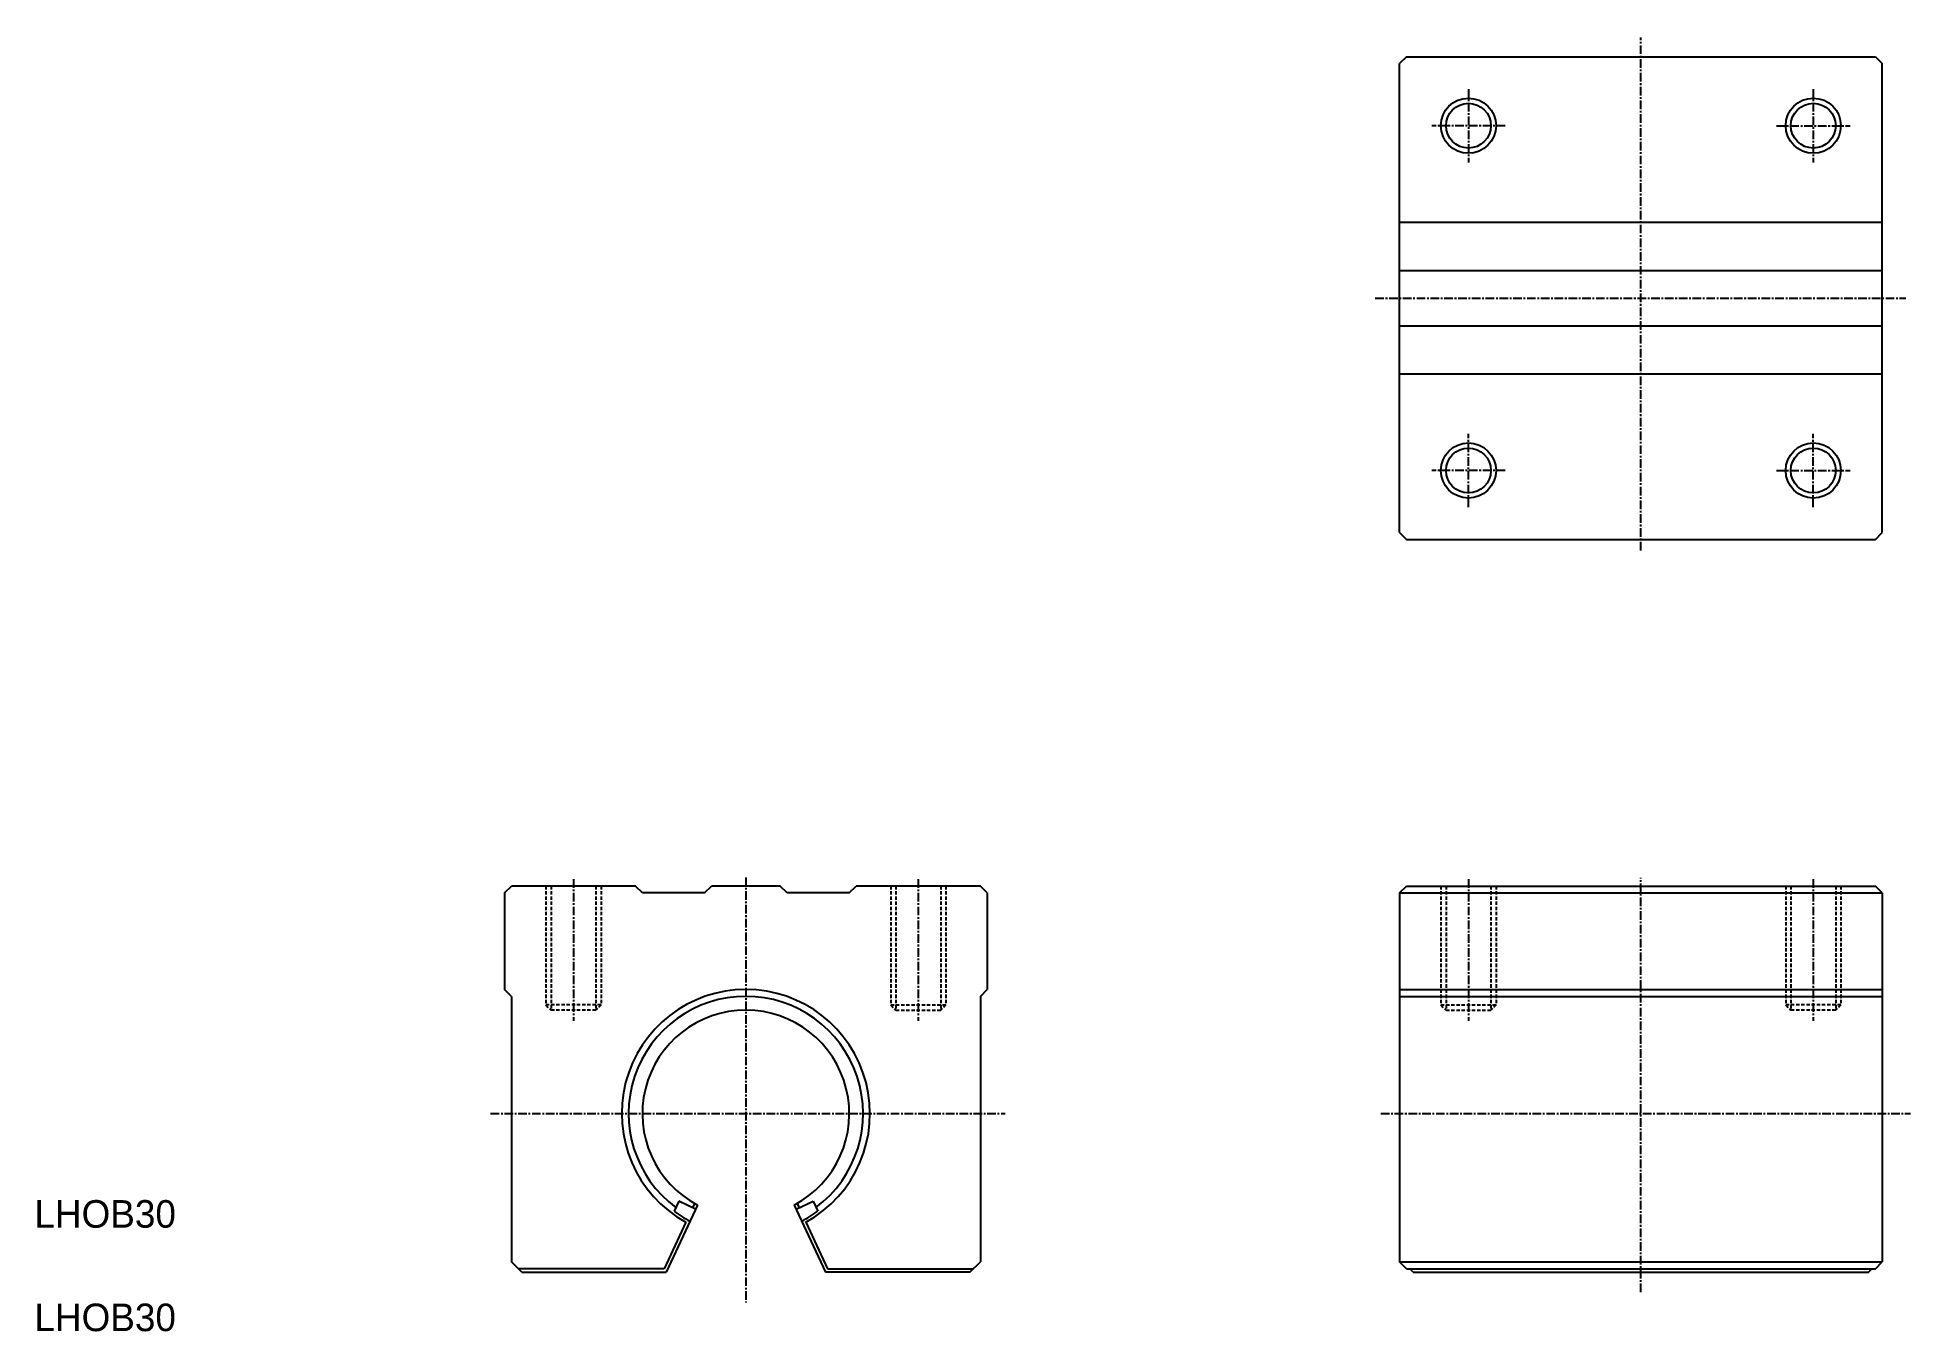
# Model space of a CAD drawing. Extents: x 10 to 282, y 10 to 198.
import ezdxf

# ---------------------------------------------------------------- set-up
doc = ezdxf.new("R2010")
doc.units = 0
doc.linetypes.add('CENTER', pattern=[2, 1.25, -0.25, 0.25, -0.25])
doc.linetypes.add('DASHED', pattern=[0.75, 0.5, -0.25])
doc.layers.get('0').update_dxf_attribs({"linetype": 'CONTINUOUS'})
doc.layers.add('CENTER', color=1, linetype='CENTER')

msp = doc.modelspace()

# ---------------------------------------------------------------- linework, layer by layer
at = {"color": 7, "linetype": 'CONTINUOUS'}
for p, q in [((208.92, 194.8), (207.92, 193.8)), ((207.92, 125.8), (207.92, 193.8)), ((208.92, 194.8), (276.92, 194.8)), ((276.92, 194.8), (277.92, 193.8)), ((277.92, 125.8), (277.92, 193.8)), ((207.92, 170.8), (277.92, 170.8)), ((207.92, 163.8), (277.92, 163.8)), ((207.92, 155.8), (277.92, 155.8)), ((207.92, 148.8), (277.92, 148.8)), ((207.92, 125.8), (208.92, 124.8)), ((276.92, 124.8), (277.92, 125.8)), ((208.92, 124.8), (276.92, 124.8)), ((78.15, 73.55), (79.15, 74.55)), ((78.15, 73.55), (78.15, 59.55)), ((97.15, 74.55), (79.15, 74.55)), ((98.15, 73.55), (97.15, 74.55)), ((107.15, 73.55), (98.15, 73.55)), ((107.15, 73.55), (108.15, 74.55)), ((118.15, 74.55), (108.15, 74.55)), ((119.15, 73.55), (118.15, 74.55)), ((128.15, 73.55), (119.15, 73.55)), ((128.15, 73.55), (129.15, 74.55)), ((147.15, 74.55), (129.15, 74.55)), ((148.15, 73.55), (147.15, 74.55)), ((148.15, 73.55), (148.15, 59.55)), ((207.92, 73.55), (208.92, 74.55)), ((207.92, 73.55), (277.92, 73.55)), ((207.92, 73.55), (207.92, 20.05)), ((208.92, 74.55), (276.92, 74.55)), ((277.92, 73.55), (276.92, 74.55)), ((277.92, 73.55), (277.92, 20.05)), ((79.15, 58.55), (78.15, 59.55)), ((79.15, 58.55), (79.15, 20.05)), ((147.15, 58.55), (148.15, 59.55)), ((147.15, 58.55), (147.15, 20.05)), ((207.92, 59.55), (277.92, 59.55)), ((207.92, 58.55), (277.92, 58.55)), ((106.15, 28.28), (101.62, 18.55)), ((103.41, 28.83), (102.74, 27.4)), ((105.87, 27.68), (103.41, 28.83)), ((105.71, 28.52), (105.42, 27.89)), ((120.15, 28.28), (124.69, 18.55)), ((120.44, 27.68), (122.9, 28.83)), ((120.59, 28.52), (120.89, 27.89)), ((122.9, 28.83), (123.57, 27.4)), ((104.44, 25.8), (101.3, 19.05)), ((121.87, 25.8), (125.01, 19.05)), ((80.65, 18.55), (79.15, 20.05)), ((101.3, 19.05), (80.15, 19.05)), ((125.01, 19.05), (146.15, 19.05)), ((145.65, 18.55), (147.15, 20.05)), ((207.92, 20.05), (277.92, 20.05)), ((208.92, 19.05), (207.92, 20.05)), ((208.92, 19.05), (276.92, 19.05)), ((209.92, 18.55), (209.42, 19.05)), ((275.92, 18.55), (276.42, 19.05)), ((276.92, 19.05), (277.92, 20.05)), ((80.65, 18.55), (101.62, 18.55)), ((145.65, 18.55), (124.69, 18.55)), ((209.92, 18.55), (275.92, 18.55)), ((225.67, 18.55), (225.67, 18.55)), ((245.42, 18.55), (245.42, 18.55))]:
    msp.add_line(p, q, dxfattribs=at)
at = {"color": 3, "linetype": 'DASHED'}
for p, q in [((84.15, 74.55), (84.15, 57.3)), ((84.9, 74.55), (84.9, 56.55)), ((91.4, 74.55), (91.4, 56.55)), ((92.15, 74.55), (92.15, 57.3)), ((134.15, 74.55), (134.15, 57.3)), ((134.9, 74.55), (134.9, 56.55)), ((141.4, 74.55), (141.4, 56.55)), ((142.15, 74.55), (142.15, 57.3)), ((213.92, 74.55), (213.92, 57.3)), ((214.67, 74.55), (214.67, 56.55)), ((221.17, 74.55), (221.17, 56.55)), ((221.92, 74.55), (221.92, 57.3)), ((263.92, 74.55), (263.92, 57.3)), ((264.67, 74.55), (264.67, 56.55)), ((271.17, 74.55), (271.17, 56.55)), ((271.92, 74.55), (271.92, 57.3)), ((92.15, 57.3), (84.15, 57.3)), ((84.15, 57.3), (84.9, 56.55)), ((92.15, 57.3), (91.4, 56.55)), ((134.15, 57.3), (142.15, 57.3)), ((134.15, 57.3), (134.9, 56.55)), ((142.15, 57.3), (141.4, 56.55)), ((213.92, 57.3), (221.92, 57.3)), ((213.92, 57.3), (214.67, 56.55)), ((221.92, 57.3), (221.17, 56.55)), ((263.92, 57.3), (264.67, 56.55)), ((271.92, 57.3), (263.92, 57.3)), ((271.92, 57.3), (271.17, 56.55)), ((91.4, 56.55), (84.9, 56.55)), ((134.9, 56.55), (141.4, 56.55)), ((214.67, 56.55), (221.17, 56.55)), ((271.17, 56.55), (264.67, 56.55))]:
    msp.add_line(p, q, dxfattribs=at)
at = {"color": 3}
for centre in [(217.92, 184.8), (267.92, 184.8), (217.92, 134.8), (267.92, 134.8)]:
    msp.add_circle(centre, 4, dxfattribs=at)
at = {"color": 7, "linetype": 'CONTINUOUS'}
for centre in [(217.92, 184.8), (267.92, 184.8), (217.92, 134.8), (267.92, 134.8)]:
    msp.add_circle(centre, 3.25, dxfattribs=at)
for centre, radius, start, end in [((113.15, 41.55), 18, 298.9422, 241.0578), ((113.15, 41.55), 17, 306.7354, 233.2646), ((113.15, 41.55), 15, 297.8181, 242.1819), ((111.9, 39.38), 15.08, 232.5913, 243.0217), ((114.4, 39.38), 15.08, 296.9783, 307.4087)]:
    msp.add_arc(centre, radius, start, end, dxfattribs=at)
at = {"layer": 'CENTER', "color": 1, "linetype": 'CENTER'}
for p, q in [((242.92, 123.2), (242.92, 197.6)), ((217.92, 190.12), (217.92, 179.48)), ((267.92, 190.12), (267.92, 179.48)), ((223.25, 184.8), (212.6, 184.8)), ((262.6, 184.8), (273.25, 184.8)), ((204.42, 159.8), (281.34, 159.8)), ((217.92, 129.48), (217.92, 140.12)), ((267.92, 129.48), (267.92, 140.12)), ((223.25, 134.8), (212.6, 134.8)), ((262.6, 134.8), (273.25, 134.8)), ((88.15, 75.55), (88.15, 54.99)), ((113.15, 75.8), (113.15, 14.14)), ((138.15, 75.55), (138.15, 54.99)), ((217.92, 75.55), (217.92, 54.99)), ((242.92, 15.65), (242.92, 75.74)), ((267.92, 75.55), (267.92, 54.99)), ((76.15, 41.55), (150.75, 41.55)), ((205.22, 41.55), (282.02, 41.55))]:
    msp.add_line(p, q, dxfattribs=at)

# ---------------------------------------------------------------- texts
at = {"color": 7, "linetype": 'CONTINUOUS'}
for p in [(10, 25), (10, 10)]:
    msp.add_text('LHOB30', height=4, dxfattribs=at).set_placement(p)

doc.saveas('drawing.dxf')
